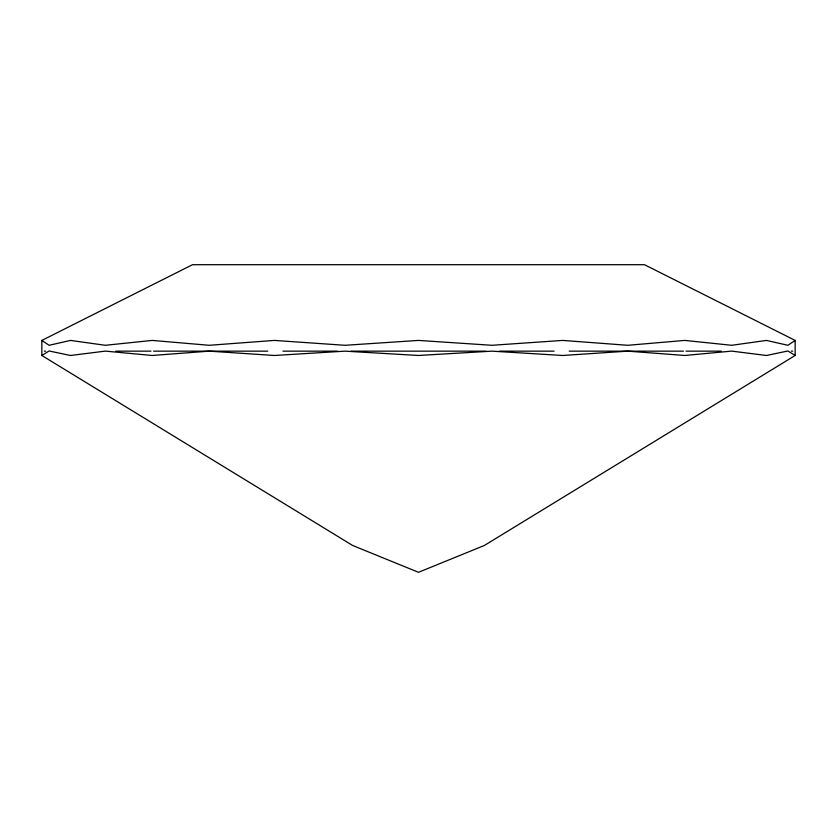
<?xml version="1.0" encoding="UTF-8"?>
<svg xmlns="http://www.w3.org/2000/svg" width="837" height="837" viewBox="0 0 837 837"><rect width="100%" height="100%" fill="white"/><g stroke="black" fill="none" stroke-linecap="round" stroke-linejoin="round"><path stroke-width="1.26" d="M795.15 340.418L787.91 345.294L766.483 340.418L731.674 345.294L684.833 340.418L627.76 345.294L562.642 340.418L491.978 345.294L418.5 340.418L345.022 345.294L274.358 340.418L209.24 345.294L152.167 340.418L105.326 345.294L70.517 340.418L49.09 345.294L41.85 340.418L192.51 264.701L644.49 264.701L795.15 340.418L795.15 355.484L484.309 545.504L418.5 572.299L352.691 545.504L41.85 355.484L41.85 340.418M41.85 355.484L49.09 350.975L70.517 355.484L105.326 351.111L152.167 355.484L209.24 351.153L274.358 355.484L345.022 351.153L418.5 355.484L491.978 351.153L562.642 355.484L627.76 351.153L684.833 355.484L731.674 351.111L766.483 355.484L787.91 350.975L795.15 355.484M44.319 351.153L45.616 351.153M115.768 351.153L150.963 351.153M153.569 351.153L267.746 351.153M282.916 351.153L337.593 351.153M351.289 351.153L485.711 351.153M499.407 351.153L554.084 351.153M569.254 351.153L683.431 351.153M686.037 351.153L721.232 351.153M791.383 351.153L792.681 351.153"/></g></svg>
